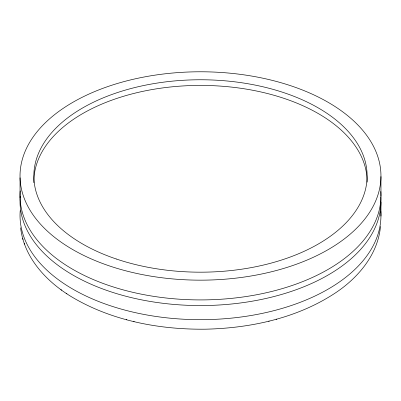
<?xml version="1.0" encoding="UTF-8"?>
<svg xmlns="http://www.w3.org/2000/svg" width="401" height="401" viewBox="0 0 401 401"><rect width="100%" height="100%" fill="white"/><g stroke="black" fill="none" stroke-linecap="round" stroke-linejoin="round"><path stroke-width="0.6" d="M380.484 226.53C377.882 254.595 358.118 277.843 335.421 292.915C297.246 318.153 250.81 328.143 205.563 329.186C159.608 329.697 112.38 320.915 72.446 297.336C47.148 282.284 24.04 258.209 20.611 227.738M268.665 321.221L269.201 321.086M276.068 319.291L276.66 319.141M126.165 319.642L126.746 319.792M133.658 321.542L134.18 321.672M60.907 289.642L61.639 290.159M66.19 293.326L66.897 293.818M22.672 238.45L22.982 239.437M24.175 243.206L24.481 244.189M380.95 176.58A180.465 104.19 0 0 1 109.348 265.898A180.465 104.19 0 0 1 111.167 85.438A180.465 104.19 0 0 1 380.95 176.58L380.95 196.335M380.95 201.979L380.95 216.089M20.05 177.793L20.05 197.548M380.805 211.242A180.465 104.19 0 0 1 199.964 319.677A180.465 104.19 0 0 1 20.22 210.635M380.805 197.132A180.465 104.19 0 0 1 199.964 305.562A180.465 104.19 0 0 1 20.22 196.525M380.805 191.488A180.465 104.19 0 0 1 199.964 299.918A180.465 104.19 0 0 1 20.22 190.881M33.864 182.736A166.636 96.205 0 0 1 200.004 85.413A166.636 96.205 0 0 1 367.121 182.179M116.33 259.011A166.636 96.205 0 0 0 367.121 176.535A166.636 96.205 0 0 0 118.009 92.375A166.636 96.205 0 0 0 116.33 259.011"/></g></svg>
